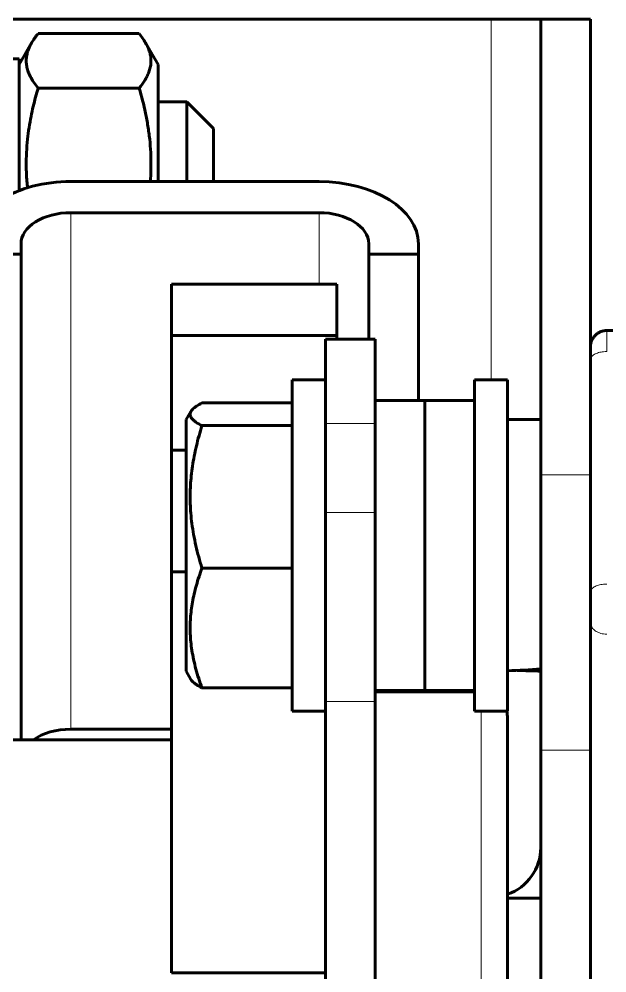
# Model space of a CAD drawing. Header units: millimetres. Extents: x 0 to 840, y 0 to 594.
# Drawn here: x 56.954 to 59.084, y 549.278 to 552.732 of the extents above; entities that cross this region are included whole.
import ezdxf

# ---------------------------------------------------------------- set-up
doc = ezdxf.new("R2010")
doc.units = ezdxf.units.MM
doc.linetypes.add('K5LT_BASIC', pattern=[0])
doc.linetypes.add('K5LT_THIN', pattern=[0])
doc.layers.add('Системный слой', color=7, linetype='Continuous')

msp = doc.modelspace()

# ---------------------------------------------------------------- linework, layer by layer
at = {"layer": 'Системный слой', "color": 5, "linetype": 'K5LT_BASIC', "lineweight": 60, "true_color": 0x0000ff}
for p, q in [((58.66425, 552.73245), (56.86425, 552.73245)), ((58.84425, 552.73245), (58.66425, 552.73245)), ((59.02425, 552.73245), (58.84425, 552.73245)), ((58.84425, 551.08225), (58.84425, 552.73245)), ((59.02425, 551.08225), (59.02425, 552.73245)), ((57.0231, 552.67964), (57.3894, 552.67964)), ((56.95425, 552.56745), (56.99964, 552.64605)), ((57.41287, 552.64605), (57.45825, 552.56745)), ((56.80425, 552.58845), (56.95425, 552.58845)), ((56.95425, 552.58845), (56.95425, 552.11121)), ((57.45825, 552.40713), (57.45825, 552.56745)), ((57.0231, 552.48244), (57.3894, 552.48244)), ((57.45825, 552.43245), (57.56223, 552.43245)), ((57.56223, 552.43245), (57.65823, 552.33645)), ((57.56223, 552.27654), (57.56223, 552.43245)), ((57.45825, 552.14405), (57.45825, 552.40713)), ((57.65823, 552.33645), (57.65823, 552.23043)), ((57.56223, 552.14405), (57.56223, 552.27654)), ((57.65823, 552.23043), (57.65823, 552.14405)), ((57.14128, 552.14405), (58.04128, 552.14405)), ((58.04128, 552.03126), (57.14128, 552.03126)), ((56.96128, 551.91847), (56.96128, 551.88129)), ((58.22128, 551.88129), (58.22128, 551.91847)), ((58.40128, 551.91847), (58.40128, 551.88129)), ((56.78128, 551.88129), (56.96128, 551.88129)), ((56.96128, 550.12245), (56.96128, 551.88129)), ((58.22128, 551.88129), (58.40128, 551.88129)), ((58.22128, 551.88129), (58.22128, 551.57283)), ((58.40128, 551.35142), (58.40128, 551.88129)), ((58.10599, 551.77245), (57.50599, 551.77245)), ((57.50599, 551.58619), (57.50599, 551.77245)), ((58.10599, 551.58619), (58.10599, 551.77245)), ((58.10599, 551.58619), (57.50599, 551.58619)), ((57.50599, 551.17159), (57.50599, 551.58619)), ((58.10599, 551.57283), (58.10599, 551.58619)), ((59.56425, 551.60464), (59.08425, 551.60464)), ((58.06425, 551.26836), (58.06425, 551.57283)), ((58.24425, 551.57283), (58.06425, 551.57283)), ((58.24425, 551.26836), (58.24425, 551.57283)), ((58.06425, 551.42642), (57.94425, 551.42642)), ((57.94425, 550.22642), (57.94425, 551.42642)), ((58.60425, 551.42642), (58.60425, 550.22642)), ((58.60425, 551.42642), (58.72425, 551.42642)), ((58.72425, 551.42642), (58.72425, 550.22642)), ((58.42425, 551.35142), (58.24425, 551.35142)), ((58.60425, 551.35142), (58.42425, 551.35142)), ((58.42425, 551.11924), (58.42425, 551.35142)), ((58.42425, 550.82841), (58.42425, 551.35142)), ((57.57721, 551.31179), (57.56025, 551.28242)), ((57.94425, 551.34221), (57.61698, 551.34221)), ((57.56025, 551.28242), (57.56025, 550.37042)), ((58.72425, 551.28242), (58.84425, 551.28242)), ((57.94425, 551.26002), (57.61698, 551.26002)), ((58.06425, 550.946), (58.06425, 551.26836)), ((58.24425, 550.946), (58.24425, 551.26836)), ((57.50599, 550.73069), (57.50599, 551.17159)), ((57.56025, 551.17159), (57.50599, 551.17159)), ((58.42425, 550.30142), (58.42425, 551.11924)), ((58.84425, 550.08514), (58.84425, 551.08225)), ((59.02425, 550.08514), (59.02425, 551.08225)), ((58.06425, 550.26087), (58.06425, 550.946)), ((58.24425, 550.26087), (58.24425, 550.946)), ((58.42425, 550.30142), (58.42425, 550.82841)), ((57.50599, 549.27813), (57.50599, 550.73069)), ((57.56025, 550.73069), (57.50599, 550.73069)), ((57.94425, 550.74424), (57.61698, 550.74424)), ((57.57721, 550.34105), (57.56025, 550.37042)), ((57.94425, 550.31063), (57.61698, 550.31063)), ((58.42425, 550.30142), (58.24425, 550.30142)), ((58.60425, 550.29645), (58.24425, 550.29645)), ((58.40128, 550.29645), (58.40128, 550.30142)), ((58.60425, 550.30142), (58.42425, 550.30142)), ((58.06425, 547.82533), (58.06425, 550.26087)), ((58.24425, 547.35042), (58.24425, 550.26087)), ((58.06425, 550.22642), (57.94425, 550.22642)), ((58.60425, 550.22642), (58.72425, 550.22642)), ((58.72425, 549.78563), (58.72425, 550.20045)), ((57.50599, 550.16086), (57.14128, 550.16086)), ((57.50599, 550.12245), (56.78599, 550.12245)), ((58.84425, 547.30931), (58.84425, 550.08514)), ((59.02425, 547.30931), (59.02425, 550.08514)), ((58.72425, 547.34445), (58.72425, 549.78563)), ((58.72425, 549.43229), (58.72425, 549.70245)), ((58.72425, 549.54945), (58.84425, 549.54945)), ((58.72425, 547.84245), (58.72425, 549.43229)), ((58.06425, 549.27813), (57.50599, 549.27813))]:
    msp.add_line(p, q, dxfattribs=at)
at = {"layer": 'Системный слой', "color": 7, "linetype": 'K5LT_THIN', "lineweight": 18}
for p, q in [((58.66425, 552.73245), (58.66425, 551.42642)), ((57.14128, 552.03126), (57.14128, 550.16086)), ((58.04128, 552.03126), (58.04128, 551.77245)), ((59.08425, 551.60464), (59.08425, 551.52853)), ((58.24425, 551.26836), (58.06425, 551.26836)), ((59.02425, 551.08225), (58.84425, 551.08225)), ((58.24425, 550.946), (58.06425, 550.946)), ((58.24425, 550.26087), (58.06425, 550.26087)), ((58.62825, 550.22642), (58.62825, 549.85374)), ((59.02425, 550.08514), (58.84425, 550.08514)), ((58.62825, 549.85374), (58.62825, 547.24845))]:
    msp.add_line(p, q, dxfattribs=at)
at = {"layer": 'Системный слой', "color": 5, "linetype": 'K5LT_BASIC', "lineweight": 60, "true_color": 0x0000ff}
for centre, radius, start, end in [((58.62825, 550.20045), 0.096, 0, 15.69914), ((58.66425, 549.73245), 0.18, 289.47122, 0)]:
    msp.add_arc(centre, radius, start, end, dxfattribs=at)
for centre, major_axis, ratio, start_param, end_param in [((57.14128, 551.91847), (0.36, 0), 0.6266133, 1.5707963, 3.1415927), ((58.04128, 551.91847), (0.36, 0), 0.6266133, 0, 1.5707963), ((57.14128, 551.91847), (0.18, 0), 0.6266133, 1.5707963, 3.1415927), ((58.04128, 551.91847), (0.18, 0), 0.6266133, 0, 1.5707963), ((58.64575, 550.82642), (1.25283, 0.01722), 0.3637153, -1.5130966, -1.4166856), ((58.95275, 550.82642), (1.25283, 0.01722), 0.3637153, 4.5517279, 4.6206797), ((57.14128, 550.04807), (0.18, 0), 0.6266133, 1.5707963, 2.421588)]:
    msp.add_ellipse(centre, major_axis=major_axis, ratio=ratio, start_param=start_param, end_param=end_param, dxfattribs=at)
for points in [[(56.99963, 552.64605), (57.00616, 552.65735), (57.01412, 552.66856), (57.0231, 552.67964)], [(57.41287, 552.64605), (57.40634, 552.65736), (57.39838, 552.66856), (57.3894, 552.67964)]]:
    msp.add_open_spline(points, degree=3, dxfattribs=at)
for points, knots in [([(57.0231, 552.48244), (57.01802, 552.4887), (57.00876, 552.50099), (56.99745, 552.51916), (56.98904, 552.53659), (56.98333, 552.55367), (56.98027, 552.57075), (56.97999, 552.588), (56.98254, 552.60519), (56.98848, 552.62459), (56.99507, 552.63814), (56.99963, 552.64605)], [0, 0, 0, 0, 1.4192392, 2.7662755, 4.0411088, 5.263096, 6.50444, 7.7599466, 9.0102589, 10.2454893, 12, 12, 12, 12]), ([(57.3894, 552.48244), (57.39758, 552.49253), (57.40859, 552.50784), (57.41989, 552.52869), (57.42652, 552.54484), (57.43092, 552.56156), (57.43271, 552.5786), (57.4317, 552.59578), (57.42791, 552.61296), (57.42161, 552.62974), (57.41592, 552.64076), (57.41287, 552.64605)], [0, 0, 0, 0, 2.2853802, 3.4314173, 4.6146009, 5.8326998, 7.0796087, 8.3204122, 9.5668092, 10.8249051, 12, 12, 12, 12]), ([(56.98488, 552.12165), (56.98403, 552.12969), (56.98166, 552.15552), (56.97974, 552.19829), (56.98073, 552.24887), (56.98445, 552.29571), (56.99019, 552.33909), (56.99725, 552.37872), (57.00762, 552.42645), (57.01669, 552.46051), (57.0231, 552.48244)], [0, 0, 0, 0, 0.7314628, 2.3442891, 3.8669314, 5.3006718, 6.5885735, 7.8195382, 8.936629, 11, 11, 11, 11]), ([(57.42969, 552.14403), (57.42997, 552.1475), (57.43138, 552.16685), (57.43271, 552.20207), (57.4317, 552.24975), (57.42791, 552.29743), (57.42148, 552.34492), (57.40985, 552.40698), (57.39812, 552.45262), (57.3894, 552.48244)], [0, 0, 0, 0, 0.3046193, 1.6980845, 3.0847267, 4.4776198, 5.8835869, 7.2791762, 10, 10, 10, 10]), ([(57.5772, 551.31179), (57.57646, 551.3105), (57.575, 551.30743), (57.5739, 551.30254), (57.57428, 551.2971), (57.57635, 551.29148), (57.58032, 551.28558), (57.58647, 551.27933), (57.59759, 551.27072), (57.60871, 551.26427), (57.61698, 551.26002)], [0, 0, 0, 0, 0.8094811, 1.9384851, 3.0802665, 4.2359603, 5.4844441, 6.8118053, 8.212957, 11, 11, 11, 11]), ([(57.61698, 551.34221), (57.60944, 551.33833), (57.59923, 551.33248), (57.58861, 551.32466), (57.58185, 551.31843), (57.57857, 551.31415), (57.5772, 551.31179)], [0, 0, 0, 0, 2.7295381, 4.0872047, 5.3942822, 7, 7, 7, 7]), ([(57.61698, 551.26002), (57.60944, 551.2357), (57.59923, 551.19895), (57.58861, 551.14989), (57.58239, 551.11394), (57.57793, 551.07909), (57.57512, 551.04497), (57.5739, 551.01109), (57.57428, 550.97693), (57.57635, 550.94163), (57.58032, 550.90461), (57.58647, 550.86539), (57.59759, 550.81139), (57.60871, 550.77089), (57.61698, 550.74424)], [0, 0, 0, 0, 2.1757748, 3.2580008, 4.299901, 5.3052497, 6.2730749, 7.2399279, 8.2177231, 9.2074326, 10.2766052, 11.4133267, 12.6132408, 15, 15, 15, 15]), ([(57.61698, 550.74424), (57.60944, 550.72379), (57.59923, 550.6929), (57.58861, 550.65166), (57.58239, 550.62143), (57.57793, 550.59214), (57.57512, 550.56345), (57.5739, 550.53496), (57.57428, 550.50625), (57.57635, 550.47658), (57.58032, 550.44546), (57.58647, 550.41249), (57.59759, 550.36709), (57.60871, 550.33304), (57.61698, 550.31063)], [0, 0, 0, 0, 2.1757748, 3.2580008, 4.299901, 5.3052497, 6.2730749, 7.2399279, 8.2177231, 9.2074326, 10.2766052, 11.4133267, 12.6132408, 15, 15, 15, 15]), ([(57.61698, 550.31063), (57.60944, 550.31451), (57.59923, 550.32037), (57.58861, 550.32818), (57.58185, 550.33441), (57.57857, 550.33869), (57.5772, 550.34106)], [0, 0, 0, 0, 2.7295381, 4.0872047, 5.3942822, 7, 7, 7, 7])]:
    msp.add_open_spline(points, degree=3, knots=knots, dxfattribs=at)
msp.add_rational_spline([(59.02425, 551.54464), (59.02425, 551.57979), (59.0491, 551.60464), (59.08425, 551.60464)], [0.931381679086, 0.749518438683, 0.749518581539, 0.931382107653], degree=3, dxfattribs=at)
at = {"layer": 'Системный слой', "color": 7, "linetype": 'K5LT_THIN', "lineweight": 18}
for points in [[(59.02425, 551.49897), (59.02424, 551.50099), (59.02504, 551.50476), (59.02819, 551.50989), (59.03267, 551.51432), (59.03842, 551.51825), (59.04549, 551.52171), (59.05368, 551.52456), (59.06264, 551.52669), (59.07288, 551.52816), (59.0802, 551.52853), (59.08425, 551.52853)], [(59.08425, 550.68649), (59.08016, 550.68649), (59.07251, 550.6861), (59.06209, 550.68455), (59.0531, 550.68234), (59.04511, 550.67951), (59.03808, 550.67602), (59.0323, 550.67199), (59.02799, 550.66758), (59.02499, 550.66253), (59.02425, 550.65893), (59.02425, 550.65693)], [(59.08425, 550.50465), (59.08016, 550.50464), (59.07251, 550.50522), (59.06209, 550.50748), (59.0531, 550.51071), (59.04511, 550.51484), (59.03808, 550.51994), (59.0323, 550.52583), (59.02799, 550.53228), (59.02499, 550.53965), (59.02425, 550.54492), (59.02425, 550.54783)]]:
    msp.add_open_spline(points, degree=3, knots=[0, 0, 0, 0, 1.5614761, 2.9241485, 4.1406521, 5.3872988, 6.6710189, 7.9362276, 9.2045628, 10.4539056, 12, 12, 12, 12], dxfattribs=at)

doc.saveas('drawing.dxf')
